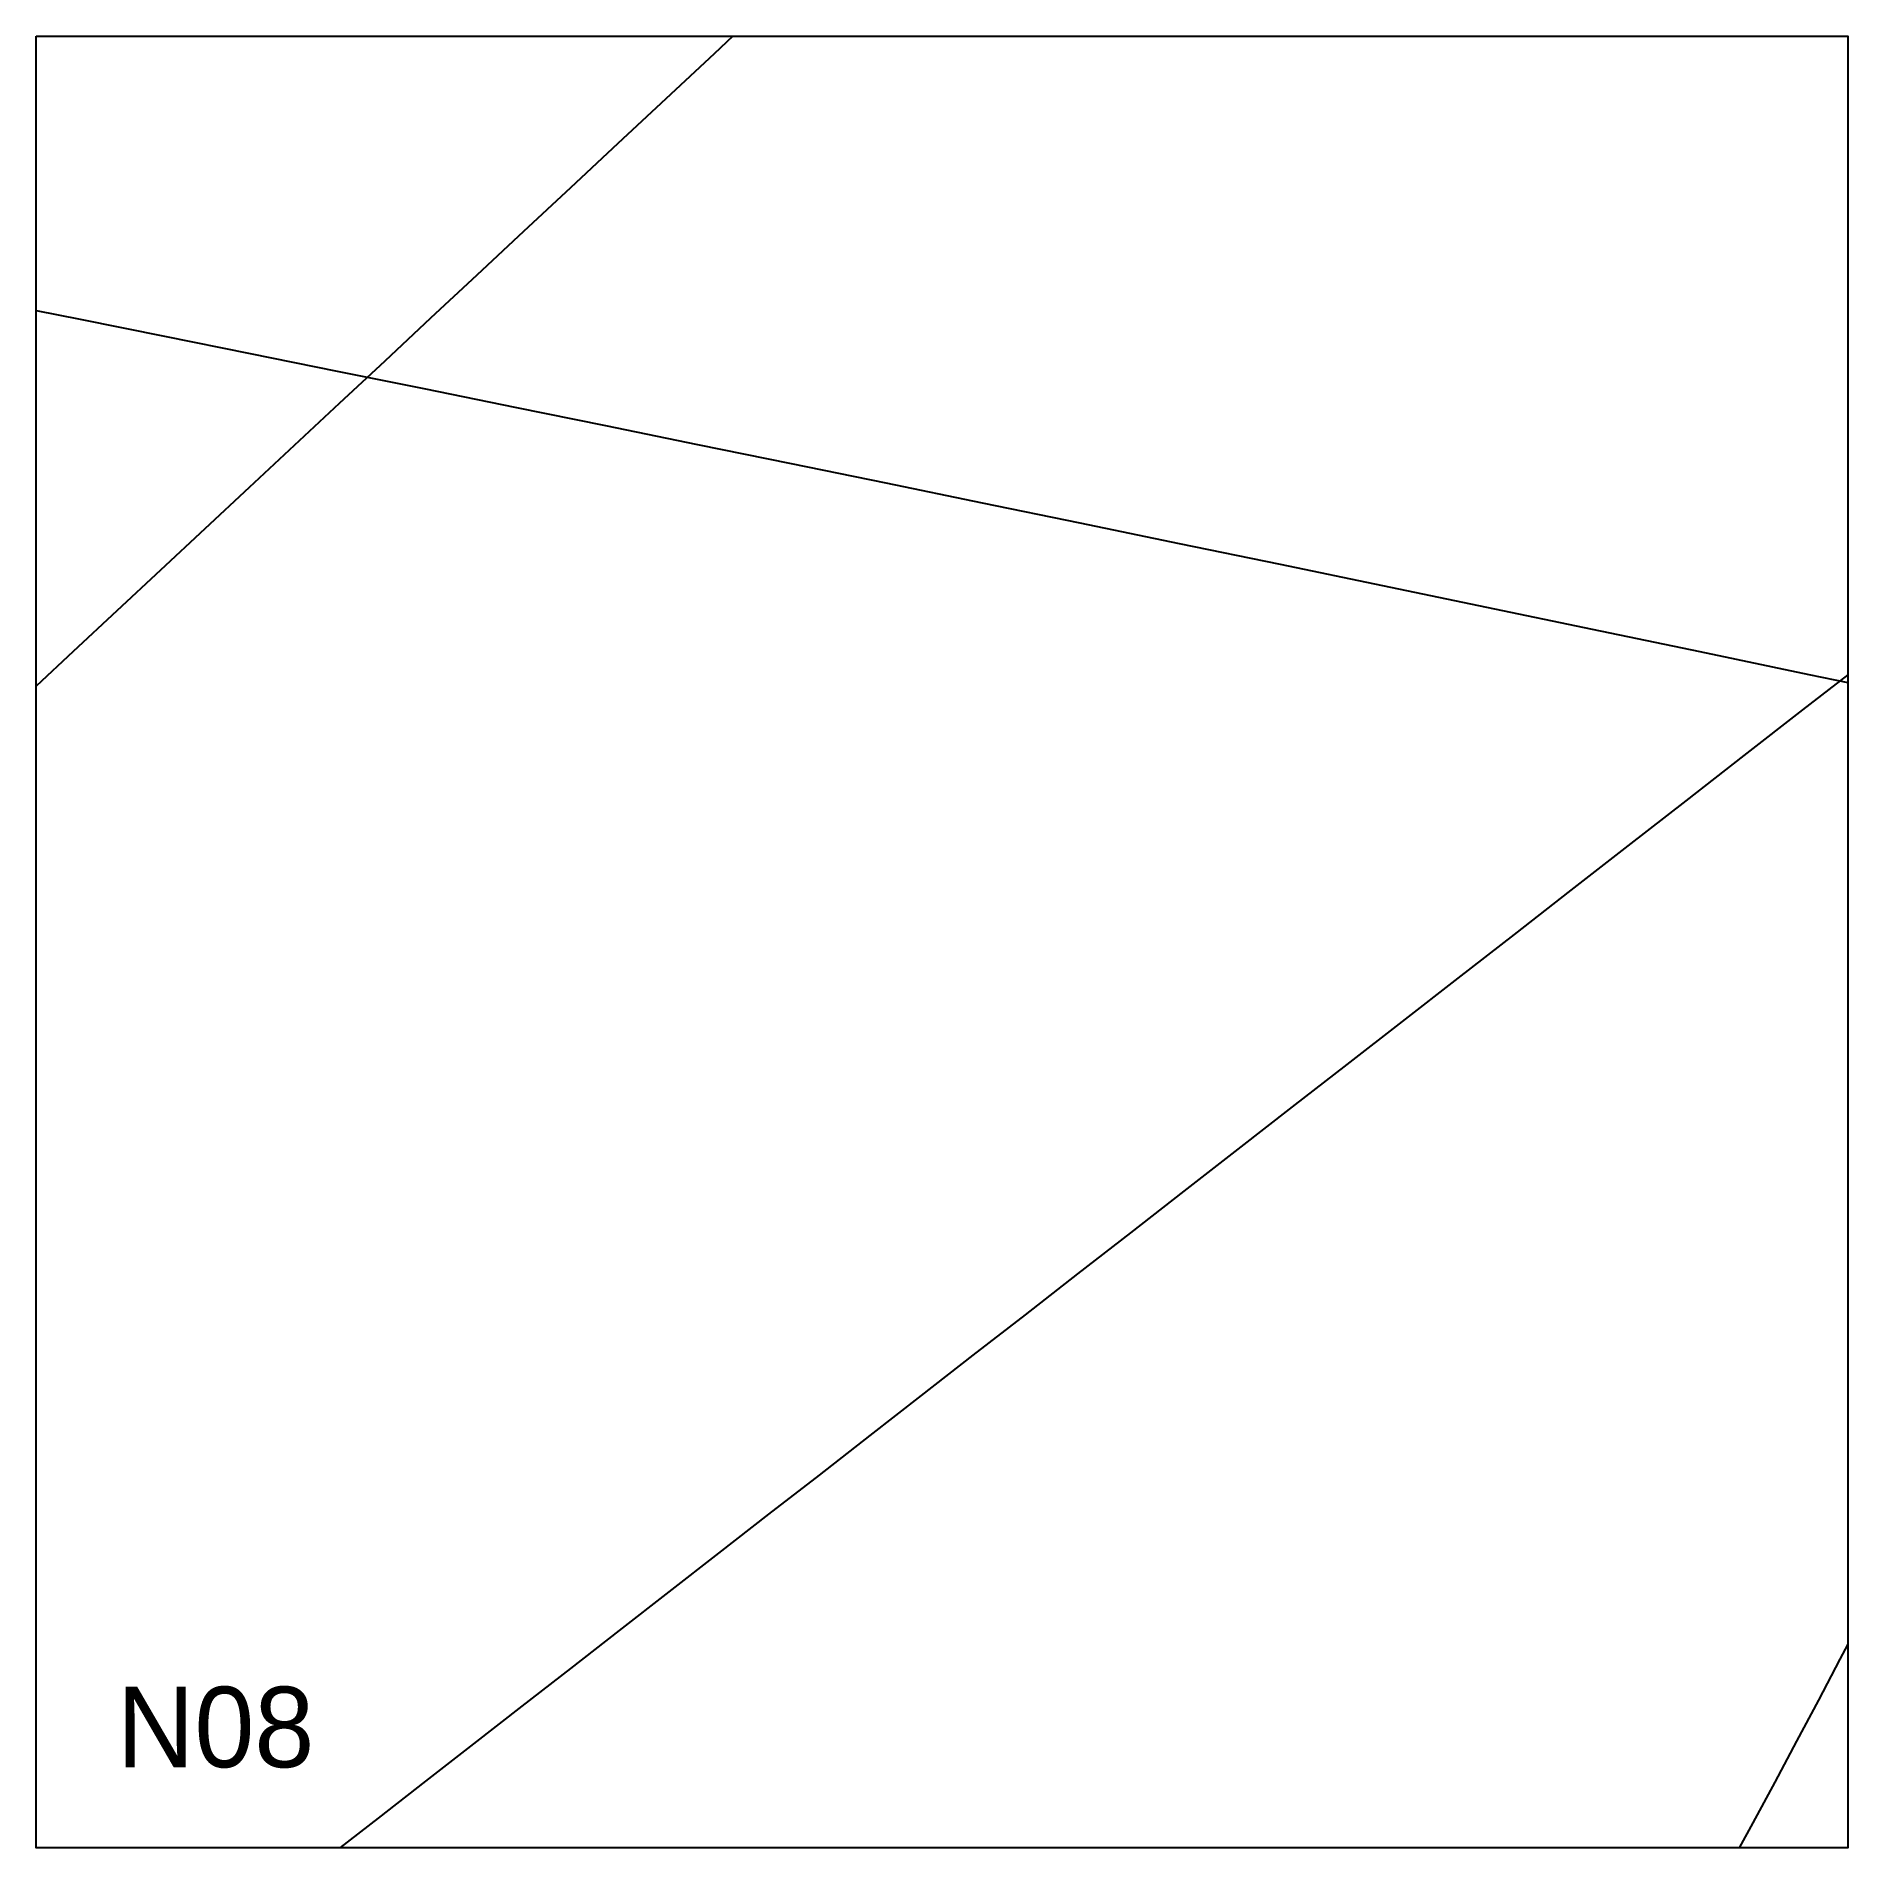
# Model space of a CAD drawing. Header units: millimetres. Extents: x 0 to 900, y 0 to 900.
import ezdxf

# ---------------------------------------------------------------- set-up
doc = ezdxf.new("R2010")
doc.units = ezdxf.units.MM
for name, color, linetype in [('ASR2', 4, 'Continuous'), ('CUT', 1, 'Continuous'), ('DECL', 30, 'Continuous'), ('HOUR15', 9, 'Continuous'), ('HOUR30', 8, 'Continuous'), ('ID', 3, 'Continuous')]:
    doc.layers.add(name, color=color, linetype=linetype)

msp = doc.modelspace()

# ---------------------------------------------------------------- linework, layer by layer
at = {"layer": 'ASR2'}
msp.add_lwpolyline([(900, 101.19), (896.12, 93.73), (885.39, 73.28), (874.59, 52.92), (863.73, 32.63), (852.81, 12.43), (846.03, 0)], dxfattribs=at)
at = {"layer": 'CUT'}
msp.add_lwpolyline([(0, 900), (900, 900), (900, 0), (0, 0), (0, 900)], close=True, dxfattribs=at)
at = {"layer": 'DECL'}
msp.add_lwpolyline([(0, 763.74), (21.79, 759.37), (63.78, 750.93), (106.36, 742.35), (149.55, 733.62), (193.35, 724.75), (237.78, 715.73), (282.86, 706.55), (328.61, 697.22), (375.03, 687.72), (422.16, 678.06), (469.99, 668.23), (518.56, 658.23), (567.88, 648.05), (617.97, 637.68), (668.86, 627.13), (720.55, 616.39), (773.07, 605.44), (826.45, 594.3), (880.71, 582.95), (900, 578.9)], dxfattribs=at)
at = {"layer": 'HOUR15'}
msp.add_lwpolyline([(346.14, 900), (336.75, 891.25), (312.79, 868.9), (289.03, 846.74), (265.47, 824.76), (242.1, 802.97), (218.93, 781.35), (195.94, 759.91), (173.14, 738.64), (150.51, 717.54), (128.07, 696.61), (105.8, 675.84), (83.7, 655.23), (61.78, 634.78), (40.02, 614.48), (18.42, 594.34), (0, 577.16)], dxfattribs=at)
at = {"layer": 'HOUR30'}
msp.add_lwpolyline([(900, 582.75), (877.59, 565.31), (848.4, 542.61), (819.47, 520.1), (790.8, 497.8), (762.38, 475.7), (734.22, 453.79), (706.3, 432.07), (678.62, 410.54), (651.17, 389.19), (623.96, 368.03), (596.98, 347.04), (570.22, 326.23), (543.69, 305.58), (517.37, 285.11), (491.26, 264.81), (465.37, 244.66), (439.68, 224.68), (414.19, 204.86), (388.91, 185.19), (363.82, 165.67), (338.92, 146.31), (314.21, 127.09), (289.69, 108.01), (265.36, 89.08), (241.2, 70.3), (217.23, 51.65), (193.43, 33.13), (169.8, 14.75), (150.83, 0)], dxfattribs=at)

# ---------------------------------------------------------------- texts
at = {"layer": 'ID'}
msp.add_text('N08', height=40, dxfattribs=at).set_placement((40, 40))

doc.saveas('drawing.dxf')
